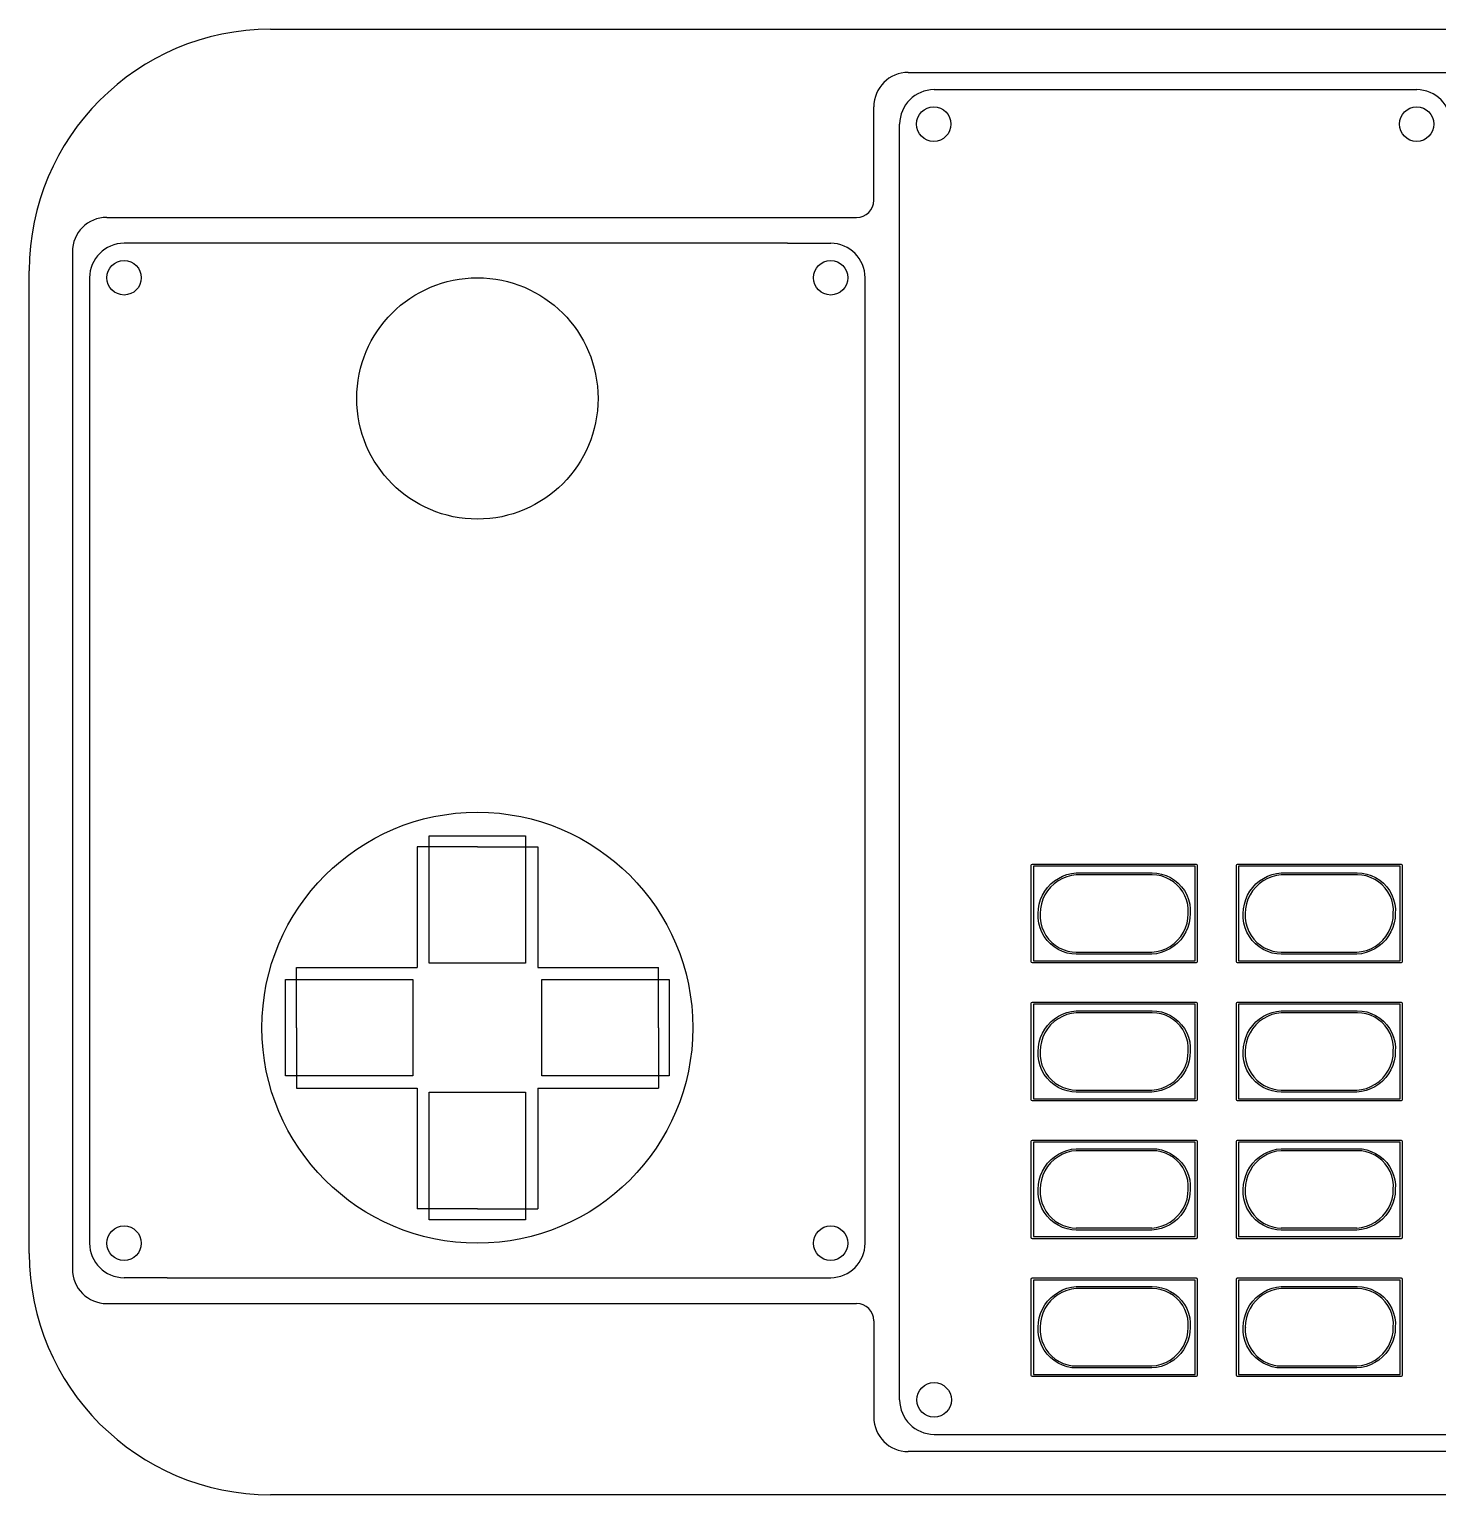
# Model space of a CAD drawing. Header units: millimetres. Extents: x 19 to 252, y 54 to 139.
# Drawn here: x 19.2 to 101, y 53.8 to 138.8 of the extents above; entities that cross this region are included whole.
import ezdxf

# ---------------------------------------------------------------- set-up
doc = ezdxf.new("R2010")
doc.units = ezdxf.units.MM
doc.header["$LTSCALE"] = 25.4
doc.layers.add('BLACK', color=7, linetype='Continuous')

msp = doc.modelspace()

# ---------------------------------------------------------------- linework, layer by layer
for p, q in [((33.243, 138.781), (238.238, 138.781)), ((70.245, 136.281), (201.245, 136.281)), ((71.745, 135.281), (99.745, 135.281)), ((68.245, 128.869), (68.245, 134.281)), ((69.745, 59.281), (69.745, 133.281)), ((23.743, 127.869), (67.245, 127.869)), ((21.743, 125.869), (21.743, 66.869)), ((27.243, 126.369), (24.743, 126.369)), ((63.243, 126.369), (27.243, 126.369)), ((63.243, 126.369), (65.743, 126.369)), ((19.243, 67.781), (19.243, 124.781)), ((22.743, 124.369), (22.743, 68.369)), ((67.743, 68.369), (67.743, 124.369)), ((42.443, 92.006), (48.044, 92.006)), ((42.443, 84.606), (42.443, 92.006)), ((48.044, 92.006), (48.044, 84.606)), ((45.243, 91.369), (41.743, 91.369)), ((41.743, 91.369), (41.743, 84.369)), ((45.243, 91.369), (48.743, 91.369)), ((48.743, 91.369), (48.743, 84.369)), ((34.743, 80.869), (34.743, 84.369)), ((34.743, 84.369), (41.743, 84.369)), ((48.044, 84.606), (42.443, 84.606)), ((48.743, 84.369), (55.743, 84.369)), ((55.743, 80.869), (55.743, 84.369)), ((34.107, 78.069), (34.107, 83.67)), ((34.107, 83.67), (41.507, 83.67)), ((41.507, 83.67), (41.507, 78.069)), ((48.98, 78.069), (48.98, 83.67)), ((48.98, 83.67), (56.38, 83.67)), ((56.38, 83.67), (56.38, 78.069)), ((34.743, 80.869), (34.743, 77.369)), ((55.743, 80.869), (55.743, 77.369)), ((41.507, 78.069), (34.107, 78.069)), ((34.743, 77.369), (41.743, 77.369)), ((41.743, 77.369), (41.743, 70.369)), ((48.743, 77.369), (55.743, 77.369)), ((48.743, 77.369), (48.743, 70.369)), ((56.38, 78.069), (48.98, 78.069)), ((42.443, 77.132), (48.044, 77.132)), ((42.443, 69.732), (42.443, 77.132)), ((48.044, 77.132), (48.044, 69.732)), ((45.243, 70.369), (41.743, 70.369)), ((48.044, 69.732), (42.443, 69.732)), ((45.243, 70.369), (48.743, 70.369)), ((27.243, 66.369), (24.743, 66.369)), ((27.243, 66.369), (63.243, 66.369)), ((63.243, 66.369), (65.743, 66.369)), ((23.743, 64.869), (67.245, 64.869)), ((68.245, 63.869), (68.245, 58.281)), ((69.745, 59.281), (69.745, 61.71)), ((71.745, 57.281), (199.745, 57.281)), ((201.245, 56.281), (70.245, 56.281)), ((238.238, 53.781), (33.243, 53.781))]:
    msp.add_line(p, q)
for centre, radius in [((71.724, 133.281), 1), ((99.745, 133.281), 1), ((24.743, 124.369), 1), ((65.743, 124.369), 1), ((45.243, 117.369), 7), ((45.243, 80.869), 12.5), ((24.743, 68.369), 1), ((65.743, 68.369), 1), ((71.745, 59.281), 1)]:
    msp.add_circle(centre, radius)
for centre, radius, start, end in [((33.243, 124.781), 14, 90, 180), ((70.245, 134.281), 2, 90, 180), ((71.745, 133.281), 2, 90, 180), ((99.745, 133.281), 2, 0, 90), ((67.245, 128.869), 1, 270, 0), ((23.743, 125.869), 2, 90, 180), ((24.743, 124.369), 2, 90, 180), ((65.743, 124.369), 2, 0, 90), ((24.743, 68.369), 2, 180, 270), ((65.743, 68.369), 2, 270, 0), ((33.243, 67.781), 14, 180, 270), ((23.743, 66.869), 2, 180, 270), ((67.245, 63.869), 1, 0, 90), ((71.745, 59.281), 2, 180, 270), ((70.245, 58.281), 2, 180, 270)]:
    msp.add_arc(centre, radius, start, end)
at = {"layer": 'BLACK', "linetype": 'Continuous'}
for p, q in [((77.384, 90.292), (77.402, 90.335)), ((77.384, 84.692), (77.384, 90.292)), ((77.402, 90.335), (77.444, 90.353)), ((77.444, 90.353), (86.945, 90.353)), ((77.504, 90.233), (77.504, 84.752)), ((86.885, 90.233), (77.504, 90.233)), ((86.885, 84.752), (86.885, 90.233)), ((86.945, 90.353), (86.988, 90.335)), ((86.988, 90.335), (87.005, 90.292)), ((87.005, 90.292), (87.005, 84.692)), ((89.284, 90.292), (89.302, 90.335)), ((89.284, 84.692), (89.284, 90.292)), ((89.302, 90.335), (89.344, 90.353)), ((89.344, 90.353), (98.845, 90.353)), ((89.404, 90.233), (89.404, 84.752)), ((98.786, 90.233), (89.404, 90.233)), ((98.786, 84.752), (98.786, 90.233)), ((98.845, 90.353), (98.888, 90.335)), ((98.888, 90.335), (98.905, 90.292)), ((98.905, 90.292), (98.905, 84.692)), ((78.518, 89.205), (78.727, 89.381)), ((78.939, 89.388), (78.711, 89.222)), ((78.727, 89.381), (78.954, 89.533)), ((79.185, 89.524), (78.939, 89.388)), ((78.954, 89.533), (79.198, 89.657)), ((79.447, 89.629), (79.185, 89.524)), ((79.198, 89.657), (79.454, 89.753)), ((79.719, 89.7), (79.447, 89.629)), ((79.454, 89.753), (79.72, 89.818)), ((79.987, 89.735), (79.719, 89.7)), ((79.72, 89.818), (79.991, 89.852)), ((79.995, 89.732), (79.987, 89.735)), ((79.991, 89.852), (79.991, 89.852)), ((79.991, 89.852), (79.993, 89.851)), ((79.993, 89.851), (79.995, 89.852)), ((79.995, 89.852), (84.395, 89.852)), ((84.395, 89.732), (79.995, 89.732)), ((84.395, 89.852), (84.673, 89.834)), ((84.404, 89.736), (84.395, 89.732)), ((84.659, 89.72), (84.404, 89.736)), ((84.918, 89.67), (84.659, 89.72)), ((84.673, 89.834), (84.947, 89.782)), ((85.17, 89.588), (84.918, 89.67)), ((84.947, 89.782), (85.212, 89.696)), ((85.409, 89.475), (85.17, 89.588)), ((85.212, 89.696), (85.465, 89.577)), ((85.632, 89.333), (85.409, 89.475)), ((85.465, 89.577), (85.7, 89.427)), ((85.835, 89.164), (85.632, 89.333)), ((85.7, 89.427), (85.915, 89.249)), ((90.418, 89.205), (90.627, 89.381)), ((90.839, 89.388), (90.611, 89.222)), ((90.627, 89.381), (90.854, 89.533)), ((91.085, 89.524), (90.839, 89.388)), ((90.854, 89.533), (91.098, 89.657)), ((91.347, 89.629), (91.085, 89.524)), ((91.098, 89.657), (91.354, 89.753)), ((91.619, 89.7), (91.347, 89.629)), ((91.354, 89.753), (91.62, 89.818)), ((91.887, 89.735), (91.619, 89.7)), ((91.62, 89.818), (91.891, 89.852)), ((91.895, 89.732), (91.887, 89.735)), ((91.891, 89.852), (91.891, 89.852)), ((91.891, 89.852), (91.893, 89.851)), ((91.893, 89.851), (91.895, 89.852)), ((91.895, 89.852), (96.295, 89.852)), ((96.295, 89.732), (91.895, 89.732)), ((96.295, 89.852), (96.573, 89.834)), ((96.304, 89.736), (96.295, 89.732)), ((96.559, 89.72), (96.304, 89.736)), ((96.818, 89.67), (96.559, 89.72)), ((96.573, 89.834), (96.847, 89.782)), ((97.07, 89.588), (96.818, 89.67)), ((96.847, 89.782), (97.113, 89.696)), ((97.309, 89.475), (97.07, 89.588)), ((97.113, 89.696), (97.365, 89.577)), ((97.532, 89.333), (97.309, 89.475)), ((97.365, 89.577), (97.6, 89.427)), ((97.735, 89.164), (97.532, 89.333)), ((97.6, 89.427), (97.815, 89.249)), ((77.925, 88.296), (78.033, 88.548)), ((78.033, 88.548), (78.169, 88.785)), ((78.177, 88.573), (78.057, 88.318)), ((78.169, 88.785), (78.331, 89.005)), ((78.327, 88.811), (78.177, 88.573)), ((78.506, 89.028), (78.327, 88.811)), ((78.331, 89.005), (78.518, 89.205)), ((78.711, 89.222), (78.506, 89.028)), ((86.016, 88.971), (85.835, 89.164)), ((85.915, 89.249), (86.105, 89.045)), ((86.171, 88.757), (86.016, 88.971)), ((86.105, 89.045), (86.269, 88.819)), ((86.297, 88.525), (86.171, 88.757)), ((86.269, 88.819), (86.402, 88.574)), ((86.394, 88.279), (86.297, 88.525)), ((86.402, 88.574), (86.504, 88.314)), ((89.825, 88.296), (89.933, 88.548)), ((89.933, 88.548), (90.069, 88.785)), ((90.077, 88.573), (89.957, 88.318)), ((90.069, 88.785), (90.231, 89.005)), ((90.227, 88.811), (90.077, 88.573)), ((90.406, 89.028), (90.227, 88.811)), ((90.231, 89.005), (90.418, 89.205)), ((90.611, 89.222), (90.406, 89.028)), ((97.916, 88.971), (97.735, 89.164)), ((97.815, 89.249), (98.005, 89.045)), ((98.071, 88.757), (97.916, 88.971)), ((98.005, 89.045), (98.169, 88.819)), ((98.197, 88.525), (98.071, 88.757)), ((98.169, 88.819), (98.302, 88.574)), ((98.294, 88.279), (98.197, 88.525)), ((98.302, 88.574), (98.404, 88.314)), ((77.785, 87.496), (77.8, 87.765)), ((77.8, 87.765), (77.847, 88.034)), ((77.847, 88.034), (77.925, 88.296)), ((77.918, 87.773), (77.9, 87.501)), ((77.97, 88.05), (77.918, 87.773)), ((78.057, 88.318), (77.97, 88.05)), ((86.459, 88.022), (86.394, 88.279)), ((86.491, 87.76), (86.459, 88.022)), ((86.49, 87.505), (86.491, 87.76)), ((86.504, 88.314), (86.573, 88.044)), ((86.573, 88.044), (86.606, 87.767)), ((86.606, 87.767), (86.605, 87.492)), ((89.685, 87.496), (89.7, 87.765)), ((89.7, 87.765), (89.747, 88.034)), ((89.747, 88.034), (89.825, 88.296)), ((89.818, 87.773), (89.8, 87.501)), ((89.87, 88.05), (89.818, 87.773)), ((89.957, 88.318), (89.87, 88.05)), ((98.359, 88.022), (98.294, 88.279)), ((98.391, 87.76), (98.359, 88.022)), ((98.39, 87.505), (98.391, 87.76)), ((98.404, 88.314), (98.473, 88.044)), ((98.473, 88.044), (98.507, 87.767)), ((98.507, 87.767), (98.505, 87.492)), ((77.784, 87.495), (77.785, 87.496)), ((77.784, 87.494), (77.784, 87.495)), ((77.784, 87.495), (77.784, 87.495)), ((77.784, 87.492), (77.784, 87.494)), ((77.786, 87.215), (77.784, 87.492)), ((77.784, 87.492), (77.784, 87.492)), ((77.823, 86.938), (77.786, 87.215)), ((77.894, 86.667), (77.823, 86.938)), ((77.9, 87.501), (77.904, 87.492)), ((77.904, 87.489), (77.9, 87.48)), ((77.9, 87.48), (77.902, 87.223)), ((77.902, 87.223), (77.937, 86.96)), ((77.904, 87.492), (77.904, 87.49)), ((77.904, 87.49), (77.904, 87.489)), ((77.937, 86.96), (78.004, 86.704)), ((78.004, 86.704), (78.103, 86.457)), ((86.33, 86.661), (86.418, 86.93)), ((86.418, 86.93), (86.472, 87.209)), ((86.541, 86.946), (86.462, 86.682)), ((86.472, 87.209), (86.489, 87.483)), ((86.485, 87.496), (86.49, 87.505)), ((86.486, 87.494), (86.485, 87.496)), ((86.485, 87.492), (86.486, 87.494)), ((86.489, 87.483), (86.485, 87.492)), ((86.589, 87.217), (86.541, 86.946)), ((86.605, 87.488), (86.589, 87.217)), ((86.605, 87.492), (86.605, 87.492)), ((86.605, 87.492), (86.605, 87.491)), ((86.605, 87.491), (86.605, 87.488)), ((86.605, 87.488), (86.605, 87.488)), ((86.605, 87.488), (86.605, 87.488)), ((89.684, 87.495), (89.685, 87.496)), ((89.684, 87.494), (89.684, 87.495)), ((89.684, 87.495), (89.684, 87.495)), ((89.684, 87.492), (89.684, 87.494)), ((89.686, 87.215), (89.684, 87.492)), ((89.684, 87.492), (89.684, 87.492)), ((89.723, 86.938), (89.686, 87.215)), ((89.794, 86.667), (89.723, 86.938)), ((89.8, 87.501), (89.804, 87.492)), ((89.804, 87.489), (89.8, 87.48)), ((89.8, 87.48), (89.802, 87.223)), ((89.802, 87.223), (89.837, 86.96)), ((89.804, 87.492), (89.804, 87.49)), ((89.804, 87.49), (89.804, 87.489)), ((89.837, 86.96), (89.904, 86.704)), ((89.904, 86.704), (90.003, 86.457)), ((98.231, 86.661), (98.319, 86.93)), ((98.319, 86.93), (98.372, 87.209)), ((98.442, 86.946), (98.363, 86.682)), ((98.372, 87.209), (98.389, 87.483)), ((98.385, 87.492), (98.386, 87.494)), ((98.389, 87.483), (98.385, 87.492)), ((98.386, 87.496), (98.39, 87.505)), ((98.386, 87.494), (98.386, 87.496)), ((98.489, 87.217), (98.442, 86.946)), ((98.505, 87.488), (98.489, 87.217)), ((98.505, 87.492), (98.505, 87.492)), ((98.505, 87.492), (98.505, 87.491)), ((98.505, 87.491), (98.505, 87.488)), ((98.505, 87.488), (98.505, 87.488)), ((98.505, 87.488), (98.505, 87.488)), ((77.999, 86.408), (77.894, 86.667)), ((78.135, 86.163), (77.999, 86.408)), ((78.103, 86.457), (78.232, 86.225)), ((78.3, 85.937), (78.135, 86.163)), ((78.232, 86.225), (78.389, 86.011)), ((78.492, 85.734), (78.3, 85.937)), ((78.389, 86.011), (78.571, 85.818)), ((85.668, 85.754), (85.875, 85.947)), ((86.051, 85.971), (85.861, 85.771)), ((85.875, 85.947), (86.057, 86.165)), ((86.215, 86.191), (86.051, 85.971)), ((86.057, 86.165), (86.209, 86.404)), ((86.209, 86.404), (86.33, 86.661)), ((86.353, 86.43), (86.215, 86.191)), ((86.462, 86.682), (86.353, 86.43)), ((89.899, 86.408), (89.794, 86.667)), ((90.035, 86.163), (89.899, 86.408)), ((90.003, 86.457), (90.132, 86.225)), ((90.2, 85.937), (90.035, 86.163)), ((90.132, 86.225), (90.289, 86.011)), ((90.392, 85.734), (90.2, 85.937)), ((90.289, 86.011), (90.471, 85.818)), ((97.568, 85.754), (97.775, 85.947)), ((97.951, 85.971), (97.762, 85.771)), ((97.775, 85.947), (97.957, 86.165)), ((98.115, 86.191), (97.951, 85.971)), ((97.957, 86.165), (98.109, 86.404)), ((98.109, 86.404), (98.231, 86.661)), ((98.253, 86.43), (98.115, 86.191)), ((98.363, 86.682), (98.253, 86.43)), ((78.709, 85.556), (78.492, 85.734)), ((78.571, 85.818), (78.777, 85.65)), ((78.945, 85.407), (78.709, 85.556)), ((78.777, 85.65), (79.001, 85.508)), ((79.199, 85.288), (78.945, 85.407)), ((79.001, 85.508), (79.241, 85.396)), ((79.465, 85.202), (79.199, 85.288)), ((79.241, 85.396), (79.494, 85.314)), ((79.74, 85.149), (79.465, 85.202)), ((79.494, 85.314), (79.755, 85.264)), ((79.99, 85.134), (79.74, 85.149)), ((79.755, 85.264), (79.989, 85.25)), ((79.989, 85.25), (79.995, 85.252)), ((79.995, 85.132), (79.99, 85.134)), ((79.995, 85.252), (84.37, 85.252)), ((84.37, 85.132), (79.995, 85.132)), ((84.37, 85.252), (84.378, 85.249)), ((84.372, 85.133), (84.37, 85.132)), ((84.373, 85.132), (84.372, 85.133)), ((84.647, 85.163), (84.373, 85.132)), ((84.373, 85.132), (84.373, 85.132)), ((84.378, 85.249), (84.649, 85.281)), ((84.915, 85.226), (84.647, 85.163)), ((84.649, 85.281), (84.924, 85.35)), ((85.174, 85.32), (84.915, 85.226)), ((84.924, 85.35), (85.188, 85.453)), ((85.42, 85.443), (85.174, 85.32)), ((85.188, 85.453), (85.437, 85.588)), ((85.65, 85.594), (85.42, 85.443)), ((85.437, 85.588), (85.668, 85.754)), ((85.861, 85.771), (85.65, 85.594)), ((90.609, 85.556), (90.392, 85.734)), ((90.471, 85.818), (90.677, 85.65)), ((90.845, 85.407), (90.609, 85.556)), ((90.677, 85.65), (90.901, 85.508)), ((91.099, 85.288), (90.845, 85.407)), ((90.901, 85.508), (91.141, 85.396)), ((91.365, 85.202), (91.099, 85.288)), ((91.141, 85.396), (91.394, 85.314)), ((91.64, 85.149), (91.365, 85.202)), ((91.394, 85.314), (91.655, 85.264)), ((91.89, 85.134), (91.64, 85.149)), ((91.655, 85.264), (91.889, 85.25)), ((91.889, 85.25), (91.895, 85.252)), ((91.895, 85.132), (91.89, 85.134)), ((91.895, 85.252), (96.27, 85.252)), ((96.27, 85.132), (91.895, 85.132)), ((96.27, 85.252), (96.278, 85.249)), ((96.272, 85.133), (96.27, 85.132)), ((96.274, 85.132), (96.272, 85.133)), ((96.547, 85.163), (96.274, 85.132)), ((96.274, 85.132), (96.274, 85.132)), ((96.278, 85.249), (96.549, 85.281)), ((96.815, 85.226), (96.547, 85.163)), ((96.549, 85.281), (96.824, 85.35)), ((97.074, 85.32), (96.815, 85.226)), ((96.824, 85.35), (97.088, 85.453)), ((97.32, 85.443), (97.074, 85.32)), ((97.088, 85.453), (97.337, 85.588)), ((97.551, 85.594), (97.32, 85.443)), ((97.337, 85.588), (97.568, 85.754)), ((97.762, 85.771), (97.551, 85.594)), ((77.402, 84.649), (77.384, 84.692)), ((77.444, 84.631), (77.402, 84.649)), ((86.945, 84.631), (77.444, 84.631)), ((77.504, 84.752), (86.885, 84.752)), ((86.988, 84.649), (86.945, 84.631)), ((87.005, 84.692), (86.988, 84.649)), ((89.302, 84.649), (89.284, 84.692)), ((89.344, 84.631), (89.302, 84.649)), ((98.845, 84.631), (89.344, 84.631)), ((89.404, 84.752), (98.786, 84.752)), ((98.888, 84.649), (98.845, 84.631)), ((98.905, 84.692), (98.888, 84.649)), ((77.384, 82.292), (77.402, 82.335)), ((77.384, 76.692), (77.384, 82.292)), ((77.402, 82.335), (77.444, 82.353)), ((77.444, 82.353), (86.945, 82.353)), ((77.504, 82.233), (77.504, 76.752)), ((86.885, 82.233), (77.504, 82.233)), ((78.954, 81.533), (79.198, 81.657)), ((79.447, 81.629), (79.185, 81.524)), ((79.198, 81.657), (79.454, 81.753)), ((79.719, 81.7), (79.447, 81.629)), ((79.454, 81.753), (79.72, 81.818)), ((79.987, 81.735), (79.719, 81.7)), ((79.72, 81.818), (79.991, 81.852)), ((79.995, 81.732), (79.987, 81.735)), ((79.991, 81.852), (79.991, 81.852)), ((79.991, 81.852), (79.993, 81.851)), ((79.993, 81.851), (79.995, 81.852)), ((79.995, 81.852), (84.395, 81.852)), ((84.395, 81.732), (79.995, 81.732)), ((84.395, 81.852), (84.673, 81.834)), ((84.404, 81.736), (84.395, 81.732)), ((84.659, 81.72), (84.404, 81.736)), ((84.918, 81.67), (84.659, 81.72)), ((84.673, 81.834), (84.947, 81.782)), ((85.17, 81.588), (84.918, 81.67)), ((84.947, 81.782), (85.212, 81.696)), ((85.212, 81.696), (85.465, 81.577)), ((86.885, 76.752), (86.885, 82.233)), ((86.945, 82.353), (86.988, 82.335)), ((86.988, 82.335), (87.005, 82.292)), ((87.005, 82.292), (87.005, 76.692)), ((89.284, 82.292), (89.302, 82.335)), ((89.284, 76.692), (89.284, 82.292)), ((89.302, 82.335), (89.344, 82.353)), ((89.344, 82.353), (98.845, 82.353)), ((89.404, 82.233), (89.404, 76.752)), ((98.786, 82.233), (89.404, 82.233)), ((90.854, 81.533), (91.098, 81.657)), ((91.347, 81.629), (91.085, 81.524)), ((91.098, 81.657), (91.354, 81.753)), ((91.619, 81.7), (91.347, 81.629)), ((91.354, 81.753), (91.62, 81.818)), ((91.887, 81.735), (91.619, 81.7)), ((91.62, 81.818), (91.891, 81.852)), ((91.895, 81.732), (91.887, 81.735)), ((91.891, 81.852), (91.891, 81.852)), ((91.891, 81.852), (91.893, 81.851)), ((91.893, 81.851), (91.895, 81.852)), ((91.895, 81.852), (96.295, 81.852)), ((96.295, 81.732), (91.895, 81.732)), ((96.295, 81.852), (96.573, 81.834)), ((96.304, 81.736), (96.295, 81.732)), ((96.559, 81.72), (96.304, 81.736)), ((96.818, 81.67), (96.559, 81.72)), ((96.573, 81.834), (96.847, 81.782)), ((97.07, 81.588), (96.818, 81.67)), ((96.847, 81.782), (97.113, 81.696)), ((97.113, 81.696), (97.365, 81.577)), ((98.786, 76.752), (98.786, 82.233)), ((98.845, 82.353), (98.888, 82.335)), ((98.888, 82.335), (98.905, 82.292)), ((98.905, 82.292), (98.905, 76.692)), ((78.033, 80.548), (78.169, 80.785)), ((78.169, 80.785), (78.331, 81.005)), ((78.327, 80.811), (78.177, 80.573)), ((78.506, 81.028), (78.327, 80.811)), ((78.331, 81.005), (78.518, 81.205)), ((78.711, 81.222), (78.506, 81.028)), ((78.518, 81.205), (78.727, 81.381)), ((78.939, 81.388), (78.711, 81.222)), ((78.727, 81.381), (78.954, 81.533)), ((79.185, 81.524), (78.939, 81.388)), ((85.409, 81.475), (85.17, 81.588)), ((85.632, 81.333), (85.409, 81.475)), ((85.465, 81.577), (85.7, 81.427)), ((85.835, 81.164), (85.632, 81.333)), ((85.7, 81.427), (85.915, 81.249)), ((86.016, 80.971), (85.835, 81.164)), ((85.915, 81.249), (86.105, 81.045)), ((86.171, 80.757), (86.016, 80.971)), ((86.105, 81.045), (86.269, 80.819)), ((86.297, 80.525), (86.171, 80.757)), ((86.269, 80.819), (86.402, 80.574)), ((89.933, 80.548), (90.069, 80.785)), ((90.069, 80.785), (90.231, 81.005)), ((90.227, 80.811), (90.077, 80.573)), ((90.406, 81.028), (90.227, 80.811)), ((90.231, 81.005), (90.418, 81.205)), ((90.611, 81.222), (90.406, 81.028)), ((90.418, 81.205), (90.627, 81.381)), ((90.839, 81.388), (90.611, 81.222)), ((90.627, 81.381), (90.854, 81.533)), ((91.085, 81.524), (90.839, 81.388)), ((97.309, 81.475), (97.07, 81.588)), ((97.532, 81.333), (97.309, 81.475)), ((97.365, 81.577), (97.6, 81.427)), ((97.735, 81.164), (97.532, 81.333)), ((97.6, 81.427), (97.815, 81.249)), ((97.916, 80.971), (97.735, 81.164)), ((97.815, 81.249), (98.005, 81.045)), ((98.071, 80.757), (97.916, 80.971)), ((98.005, 81.045), (98.169, 80.819)), ((98.197, 80.525), (98.071, 80.757)), ((98.169, 80.819), (98.302, 80.574)), ((77.8, 79.765), (77.847, 80.034)), ((77.847, 80.034), (77.925, 80.296)), ((77.97, 80.05), (77.918, 79.773)), ((77.925, 80.296), (78.033, 80.548)), ((78.057, 80.318), (77.97, 80.05)), ((78.177, 80.573), (78.057, 80.318)), ((86.394, 80.279), (86.297, 80.525)), ((86.459, 80.022), (86.394, 80.279)), ((86.402, 80.574), (86.504, 80.314)), ((86.491, 79.76), (86.459, 80.022)), ((86.504, 80.314), (86.573, 80.044)), ((86.573, 80.044), (86.606, 79.767)), ((89.7, 79.765), (89.747, 80.034)), ((89.747, 80.034), (89.825, 80.296)), ((89.87, 80.05), (89.818, 79.773)), ((89.825, 80.296), (89.933, 80.548)), ((89.957, 80.318), (89.87, 80.05)), ((90.077, 80.573), (89.957, 80.318)), ((98.294, 80.279), (98.197, 80.525)), ((98.359, 80.022), (98.294, 80.279)), ((98.302, 80.574), (98.404, 80.314)), ((98.391, 79.76), (98.359, 80.022)), ((98.404, 80.314), (98.473, 80.044)), ((98.473, 80.044), (98.507, 79.767)), ((77.784, 79.495), (77.785, 79.496)), ((77.784, 79.494), (77.784, 79.495)), ((77.784, 79.495), (77.784, 79.495)), ((77.784, 79.492), (77.784, 79.494)), ((77.786, 79.215), (77.784, 79.492)), ((77.784, 79.492), (77.784, 79.492)), ((77.785, 79.496), (77.8, 79.765)), ((77.823, 78.938), (77.786, 79.215)), ((77.918, 79.773), (77.9, 79.501)), ((77.9, 79.501), (77.904, 79.492)), ((77.904, 79.489), (77.9, 79.48)), ((77.9, 79.48), (77.902, 79.223)), ((77.902, 79.223), (77.937, 78.96)), ((77.904, 79.492), (77.904, 79.49)), ((77.904, 79.49), (77.904, 79.489)), ((86.418, 78.93), (86.472, 79.209)), ((86.472, 79.209), (86.489, 79.483)), ((86.485, 79.496), (86.49, 79.505)), ((86.486, 79.494), (86.485, 79.496)), ((86.485, 79.492), (86.486, 79.494)), ((86.489, 79.483), (86.485, 79.492)), ((86.49, 79.505), (86.491, 79.76)), ((86.589, 79.217), (86.541, 78.946)), ((86.605, 79.488), (86.589, 79.217)), ((86.606, 79.767), (86.605, 79.492)), ((86.605, 79.492), (86.605, 79.492)), ((86.605, 79.492), (86.605, 79.491)), ((86.605, 79.491), (86.605, 79.488)), ((86.605, 79.488), (86.605, 79.488)), ((86.605, 79.488), (86.605, 79.488)), ((89.684, 79.495), (89.685, 79.496)), ((89.684, 79.494), (89.684, 79.495)), ((89.684, 79.495), (89.684, 79.495)), ((89.684, 79.492), (89.684, 79.494)), ((89.686, 79.215), (89.684, 79.492)), ((89.684, 79.492), (89.684, 79.492)), ((89.685, 79.496), (89.7, 79.765)), ((89.723, 78.938), (89.686, 79.215)), ((89.818, 79.773), (89.8, 79.501)), ((89.8, 79.501), (89.804, 79.492)), ((89.804, 79.489), (89.8, 79.48)), ((89.8, 79.48), (89.802, 79.223)), ((89.802, 79.223), (89.837, 78.96)), ((89.804, 79.492), (89.804, 79.49)), ((89.804, 79.49), (89.804, 79.489)), ((98.319, 78.93), (98.372, 79.209)), ((98.372, 79.209), (98.389, 79.483)), ((98.385, 79.492), (98.386, 79.494)), ((98.389, 79.483), (98.385, 79.492)), ((98.386, 79.496), (98.39, 79.505)), ((98.386, 79.494), (98.386, 79.496)), ((98.39, 79.505), (98.391, 79.76)), ((98.489, 79.217), (98.442, 78.946)), ((98.505, 79.488), (98.489, 79.217)), ((98.507, 79.767), (98.505, 79.492)), ((98.505, 79.492), (98.505, 79.492)), ((98.505, 79.492), (98.505, 79.491)), ((98.505, 79.491), (98.505, 79.488)), ((98.505, 79.488), (98.505, 79.488)), ((98.505, 79.488), (98.505, 79.488)), ((77.894, 78.667), (77.823, 78.938)), ((77.999, 78.408), (77.894, 78.667)), ((77.937, 78.96), (78.004, 78.704)), ((78.135, 78.163), (77.999, 78.408)), ((78.004, 78.704), (78.103, 78.457)), ((78.103, 78.457), (78.232, 78.225)), ((78.232, 78.225), (78.389, 78.011)), ((86.057, 78.165), (86.209, 78.404)), ((86.209, 78.404), (86.33, 78.661)), ((86.353, 78.43), (86.215, 78.191)), ((86.33, 78.661), (86.418, 78.93)), ((86.462, 78.682), (86.353, 78.43)), ((86.541, 78.946), (86.462, 78.682)), ((89.794, 78.667), (89.723, 78.938)), ((89.899, 78.408), (89.794, 78.667)), ((89.837, 78.96), (89.904, 78.704)), ((90.035, 78.163), (89.899, 78.408)), ((89.904, 78.704), (90.003, 78.457)), ((90.003, 78.457), (90.132, 78.225)), ((90.132, 78.225), (90.289, 78.011)), ((97.957, 78.165), (98.109, 78.404)), ((98.109, 78.404), (98.231, 78.661)), ((98.253, 78.43), (98.115, 78.191)), ((98.231, 78.661), (98.319, 78.93)), ((98.363, 78.682), (98.253, 78.43)), ((98.442, 78.946), (98.363, 78.682)), ((78.3, 77.937), (78.135, 78.163)), ((78.492, 77.734), (78.3, 77.937)), ((78.389, 78.011), (78.571, 77.818)), ((78.709, 77.556), (78.492, 77.734)), ((78.571, 77.818), (78.777, 77.65)), ((78.945, 77.407), (78.709, 77.556)), ((78.777, 77.65), (79.001, 77.508)), ((79.199, 77.288), (78.945, 77.407)), ((79.001, 77.508), (79.241, 77.396)), ((79.241, 77.396), (79.494, 77.314)), ((84.649, 77.281), (84.924, 77.35)), ((84.924, 77.35), (85.188, 77.453)), ((85.42, 77.443), (85.174, 77.32)), ((85.188, 77.453), (85.437, 77.588)), ((85.65, 77.594), (85.42, 77.443)), ((85.437, 77.588), (85.668, 77.754)), ((85.861, 77.771), (85.65, 77.594)), ((85.668, 77.754), (85.875, 77.947)), ((86.051, 77.971), (85.861, 77.771)), ((85.875, 77.947), (86.057, 78.165)), ((86.215, 78.191), (86.051, 77.971)), ((90.2, 77.937), (90.035, 78.163)), ((90.392, 77.734), (90.2, 77.937)), ((90.289, 78.011), (90.471, 77.818)), ((90.609, 77.556), (90.392, 77.734)), ((90.471, 77.818), (90.677, 77.65)), ((90.845, 77.407), (90.609, 77.556)), ((90.677, 77.65), (90.901, 77.508)), ((91.099, 77.288), (90.845, 77.407)), ((90.901, 77.508), (91.141, 77.396)), ((91.141, 77.396), (91.394, 77.314)), ((96.549, 77.281), (96.824, 77.35)), ((96.824, 77.35), (97.088, 77.453)), ((97.32, 77.443), (97.074, 77.32)), ((97.088, 77.453), (97.337, 77.588)), ((97.551, 77.594), (97.32, 77.443)), ((97.337, 77.588), (97.568, 77.754)), ((97.762, 77.771), (97.551, 77.594)), ((97.568, 77.754), (97.775, 77.947)), ((97.951, 77.971), (97.762, 77.771)), ((97.775, 77.947), (97.957, 78.165)), ((98.115, 78.191), (97.951, 77.971)), ((77.402, 76.649), (77.384, 76.692)), ((77.444, 76.632), (77.402, 76.649)), ((86.945, 76.632), (77.444, 76.632)), ((77.504, 76.752), (86.885, 76.752)), ((79.465, 77.202), (79.199, 77.288)), ((79.74, 77.149), (79.465, 77.202)), ((79.494, 77.314), (79.755, 77.264)), ((79.99, 77.134), (79.74, 77.149)), ((79.755, 77.264), (79.989, 77.25)), ((79.989, 77.25), (79.995, 77.252)), ((79.995, 77.132), (79.99, 77.134)), ((79.995, 77.252), (84.37, 77.252)), ((84.37, 77.132), (79.995, 77.132)), ((84.37, 77.252), (84.378, 77.249)), ((84.372, 77.133), (84.37, 77.132)), ((84.373, 77.132), (84.372, 77.133)), ((84.647, 77.163), (84.373, 77.132)), ((84.373, 77.132), (84.373, 77.132)), ((84.378, 77.249), (84.649, 77.281)), ((84.915, 77.226), (84.647, 77.163)), ((85.174, 77.32), (84.915, 77.226)), ((86.988, 76.649), (86.945, 76.632)), ((87.005, 76.692), (86.988, 76.649)), ((89.302, 76.649), (89.284, 76.692)), ((89.344, 76.632), (89.302, 76.649)), ((98.845, 76.632), (89.344, 76.632)), ((89.404, 76.752), (98.786, 76.752)), ((91.365, 77.202), (91.099, 77.288)), ((91.64, 77.149), (91.365, 77.202)), ((91.394, 77.314), (91.655, 77.264)), ((91.89, 77.134), (91.64, 77.149)), ((91.655, 77.264), (91.889, 77.25)), ((91.889, 77.25), (91.895, 77.252)), ((91.895, 77.132), (91.89, 77.134)), ((91.895, 77.252), (96.27, 77.252)), ((96.27, 77.132), (91.895, 77.132)), ((96.27, 77.252), (96.278, 77.249)), ((96.272, 77.133), (96.27, 77.132)), ((96.274, 77.132), (96.272, 77.133)), ((96.547, 77.163), (96.274, 77.132)), ((96.274, 77.132), (96.274, 77.132)), ((96.278, 77.249), (96.549, 77.281)), ((96.815, 77.226), (96.547, 77.163)), ((97.074, 77.32), (96.815, 77.226)), ((98.888, 76.649), (98.845, 76.632)), ((98.905, 76.692), (98.888, 76.649)), ((77.384, 74.292), (77.402, 74.335)), ((77.384, 68.692), (77.384, 74.292)), ((77.402, 74.335), (77.444, 74.353)), ((77.444, 74.353), (86.945, 74.353)), ((77.504, 74.233), (77.504, 68.752)), ((86.885, 74.233), (77.504, 74.233)), ((86.885, 68.752), (86.885, 74.233)), ((86.945, 74.353), (86.988, 74.335)), ((86.988, 74.335), (87.005, 74.292)), ((87.005, 74.292), (87.005, 68.692)), ((89.284, 74.292), (89.302, 74.335)), ((89.284, 68.692), (89.284, 74.292)), ((89.302, 74.335), (89.344, 74.353)), ((89.344, 74.353), (98.845, 74.353)), ((89.404, 74.233), (89.404, 68.752)), ((98.786, 74.233), (89.404, 74.233)), ((98.786, 68.752), (98.786, 74.233)), ((98.845, 74.353), (98.888, 74.335)), ((98.888, 74.335), (98.905, 74.292)), ((98.905, 74.292), (98.905, 68.692)), ((78.331, 73.005), (78.518, 73.205)), ((78.711, 73.222), (78.506, 73.028)), ((78.518, 73.205), (78.727, 73.381)), ((78.939, 73.388), (78.711, 73.222)), ((78.727, 73.381), (78.954, 73.533)), ((79.185, 73.524), (78.939, 73.388)), ((78.954, 73.533), (79.198, 73.657)), ((79.447, 73.629), (79.185, 73.524)), ((79.198, 73.657), (79.454, 73.753)), ((79.719, 73.7), (79.447, 73.629)), ((79.454, 73.753), (79.72, 73.818)), ((79.987, 73.735), (79.719, 73.7)), ((79.72, 73.818), (79.991, 73.852)), ((79.995, 73.732), (79.987, 73.735)), ((79.991, 73.852), (79.991, 73.852)), ((79.991, 73.852), (79.993, 73.851)), ((79.993, 73.851), (79.995, 73.852)), ((79.995, 73.852), (84.395, 73.852)), ((84.395, 73.732), (79.995, 73.732)), ((84.395, 73.852), (84.673, 73.834)), ((84.404, 73.736), (84.395, 73.732)), ((84.659, 73.72), (84.404, 73.736)), ((84.918, 73.67), (84.659, 73.72)), ((84.673, 73.834), (84.947, 73.782)), ((85.17, 73.588), (84.918, 73.67)), ((84.947, 73.782), (85.212, 73.696)), ((85.409, 73.475), (85.17, 73.588)), ((85.212, 73.696), (85.465, 73.577)), ((85.632, 73.333), (85.409, 73.475)), ((85.465, 73.577), (85.7, 73.427)), ((85.835, 73.164), (85.632, 73.333)), ((85.7, 73.427), (85.915, 73.249)), ((86.016, 72.971), (85.835, 73.164)), ((85.915, 73.249), (86.105, 73.045)), ((90.231, 73.005), (90.418, 73.205)), ((90.611, 73.222), (90.406, 73.028)), ((90.418, 73.205), (90.627, 73.381)), ((90.839, 73.388), (90.611, 73.222)), ((90.627, 73.381), (90.854, 73.533)), ((91.085, 73.524), (90.839, 73.388)), ((90.854, 73.533), (91.098, 73.657)), ((91.347, 73.629), (91.085, 73.524)), ((91.098, 73.657), (91.354, 73.753)), ((91.619, 73.7), (91.347, 73.629)), ((91.354, 73.753), (91.62, 73.818)), ((91.887, 73.735), (91.619, 73.7)), ((91.62, 73.818), (91.891, 73.852)), ((91.895, 73.732), (91.887, 73.735)), ((91.891, 73.852), (91.891, 73.852)), ((91.891, 73.852), (91.893, 73.851)), ((91.893, 73.851), (91.895, 73.852)), ((91.895, 73.852), (96.295, 73.852)), ((96.295, 73.732), (91.895, 73.732)), ((96.295, 73.852), (96.573, 73.834)), ((96.304, 73.736), (96.295, 73.732)), ((96.559, 73.72), (96.304, 73.736)), ((96.818, 73.67), (96.559, 73.72)), ((96.573, 73.834), (96.847, 73.782)), ((97.07, 73.588), (96.818, 73.67)), ((96.847, 73.782), (97.113, 73.696)), ((97.309, 73.475), (97.07, 73.588)), ((97.113, 73.696), (97.365, 73.577)), ((97.532, 73.333), (97.309, 73.475)), ((97.365, 73.577), (97.6, 73.427)), ((97.735, 73.164), (97.532, 73.333)), ((97.6, 73.427), (97.815, 73.249)), ((97.916, 72.971), (97.735, 73.164)), ((97.815, 73.249), (98.005, 73.045)), ((77.847, 72.034), (77.925, 72.296)), ((77.925, 72.296), (78.033, 72.548)), ((78.057, 72.318), (77.97, 72.05)), ((78.033, 72.548), (78.169, 72.785)), ((78.177, 72.573), (78.057, 72.318)), ((78.169, 72.785), (78.331, 73.005)), ((78.327, 72.811), (78.177, 72.573)), ((78.506, 73.028), (78.327, 72.811)), ((86.171, 72.757), (86.016, 72.971)), ((86.105, 73.045), (86.269, 72.819)), ((86.297, 72.525), (86.171, 72.757)), ((86.269, 72.819), (86.402, 72.574)), ((86.394, 72.279), (86.297, 72.525)), ((86.459, 72.022), (86.394, 72.279)), ((86.402, 72.574), (86.504, 72.314)), ((86.504, 72.314), (86.573, 72.044)), ((89.747, 72.034), (89.825, 72.296)), ((89.825, 72.296), (89.933, 72.548)), ((89.957, 72.318), (89.87, 72.05)), ((89.933, 72.548), (90.069, 72.785)), ((90.077, 72.573), (89.957, 72.318)), ((90.069, 72.785), (90.231, 73.005)), ((90.227, 72.811), (90.077, 72.573)), ((90.406, 73.028), (90.227, 72.811)), ((98.071, 72.757), (97.916, 72.971)), ((98.005, 73.045), (98.169, 72.819)), ((98.197, 72.525), (98.071, 72.757)), ((98.169, 72.819), (98.302, 72.574)), ((98.294, 72.279), (98.197, 72.525)), ((98.359, 72.022), (98.294, 72.279)), ((98.302, 72.574), (98.404, 72.314)), ((98.404, 72.314), (98.473, 72.044)), ((77.784, 71.495), (77.785, 71.496)), ((77.784, 71.494), (77.784, 71.495)), ((77.784, 71.495), (77.784, 71.495)), ((77.784, 71.492), (77.784, 71.494)), ((77.786, 71.215), (77.784, 71.492)), ((77.784, 71.492), (77.784, 71.492)), ((77.785, 71.496), (77.8, 71.765)), ((77.8, 71.765), (77.847, 72.034)), ((77.918, 71.773), (77.9, 71.501)), ((77.9, 71.501), (77.904, 71.492)), ((77.904, 71.489), (77.9, 71.48)), ((77.9, 71.48), (77.902, 71.223)), ((77.904, 71.492), (77.904, 71.49)), ((77.904, 71.49), (77.904, 71.489)), ((77.97, 72.05), (77.918, 71.773)), ((86.491, 71.76), (86.459, 72.022)), ((86.472, 71.209), (86.489, 71.483)), ((86.485, 71.496), (86.49, 71.505)), ((86.486, 71.494), (86.485, 71.496)), ((86.485, 71.492), (86.486, 71.494)), ((86.489, 71.483), (86.485, 71.492)), ((86.49, 71.505), (86.491, 71.76)), ((86.573, 72.044), (86.606, 71.767)), ((86.605, 71.488), (86.589, 71.217)), ((86.606, 71.767), (86.605, 71.492)), ((86.605, 71.492), (86.605, 71.492)), ((86.605, 71.492), (86.605, 71.491)), ((86.605, 71.491), (86.605, 71.488)), ((86.605, 71.488), (86.605, 71.488)), ((86.605, 71.488), (86.605, 71.488)), ((89.684, 71.495), (89.685, 71.496)), ((89.684, 71.494), (89.684, 71.495)), ((89.684, 71.495), (89.684, 71.495)), ((89.684, 71.492), (89.684, 71.494)), ((89.686, 71.215), (89.684, 71.492)), ((89.684, 71.492), (89.684, 71.492)), ((89.685, 71.496), (89.7, 71.765)), ((89.7, 71.765), (89.747, 72.034)), ((89.818, 71.773), (89.8, 71.501)), ((89.8, 71.501), (89.804, 71.492)), ((89.804, 71.489), (89.8, 71.48)), ((89.8, 71.48), (89.802, 71.223)), ((89.804, 71.492), (89.804, 71.49)), ((89.804, 71.49), (89.804, 71.489)), ((89.87, 72.05), (89.818, 71.773)), ((98.391, 71.76), (98.359, 72.022)), ((98.372, 71.209), (98.389, 71.483)), ((98.385, 71.492), (98.386, 71.494)), ((98.389, 71.483), (98.385, 71.492)), ((98.386, 71.496), (98.39, 71.505)), ((98.386, 71.494), (98.386, 71.496)), ((98.39, 71.505), (98.391, 71.76)), ((98.473, 72.044), (98.507, 71.767)), ((98.505, 71.488), (98.489, 71.217)), ((98.507, 71.767), (98.505, 71.492)), ((98.505, 71.492), (98.505, 71.492)), ((98.505, 71.492), (98.505, 71.491)), ((98.505, 71.491), (98.505, 71.488)), ((98.505, 71.488), (98.505, 71.488)), ((98.505, 71.488), (98.505, 71.488)), ((77.823, 70.938), (77.786, 71.215)), ((77.894, 70.667), (77.823, 70.938)), ((77.999, 70.408), (77.894, 70.667)), ((77.902, 71.223), (77.937, 70.96)), ((77.937, 70.96), (78.004, 70.704)), ((78.004, 70.704), (78.103, 70.457)), ((86.209, 70.404), (86.33, 70.661)), ((86.33, 70.661), (86.418, 70.93)), ((86.462, 70.682), (86.353, 70.43)), ((86.418, 70.93), (86.472, 71.209)), ((86.541, 70.946), (86.462, 70.682)), ((86.589, 71.217), (86.541, 70.946)), ((89.723, 70.938), (89.686, 71.215)), ((89.794, 70.667), (89.723, 70.938)), ((89.899, 70.408), (89.794, 70.667)), ((89.802, 71.223), (89.837, 70.96)), ((89.837, 70.96), (89.904, 70.704)), ((89.904, 70.704), (90.003, 70.457)), ((98.109, 70.404), (98.231, 70.661)), ((98.231, 70.661), (98.319, 70.93)), ((98.363, 70.682), (98.253, 70.43)), ((98.319, 70.93), (98.372, 71.209)), ((98.442, 70.946), (98.363, 70.682)), ((98.489, 71.217), (98.442, 70.946)), ((78.135, 70.163), (77.999, 70.408)), ((78.103, 70.457), (78.232, 70.225)), ((78.3, 69.937), (78.135, 70.163)), ((78.232, 70.225), (78.389, 70.011)), ((78.492, 69.734), (78.3, 69.937)), ((78.389, 70.011), (78.571, 69.818)), ((78.709, 69.556), (78.492, 69.734)), ((78.571, 69.818), (78.777, 69.65)), ((85.437, 69.588), (85.668, 69.754)), ((85.861, 69.771), (85.65, 69.594)), ((85.668, 69.754), (85.875, 69.947)), ((86.051, 69.971), (85.861, 69.771)), ((85.875, 69.947), (86.057, 70.165)), ((86.215, 70.191), (86.051, 69.971)), ((86.057, 70.165), (86.209, 70.404)), ((86.353, 70.43), (86.215, 70.191)), ((90.035, 70.163), (89.899, 70.408)), ((90.003, 70.457), (90.132, 70.225)), ((90.2, 69.937), (90.035, 70.163)), ((90.132, 70.225), (90.289, 70.011)), ((90.392, 69.734), (90.2, 69.937)), ((90.289, 70.011), (90.471, 69.818)), ((90.609, 69.556), (90.392, 69.734)), ((90.471, 69.818), (90.677, 69.65)), ((97.337, 69.588), (97.568, 69.754)), ((97.762, 69.771), (97.551, 69.594)), ((97.568, 69.754), (97.775, 69.947)), ((97.951, 69.971), (97.762, 69.771)), ((97.775, 69.947), (97.957, 70.165)), ((98.115, 70.191), (97.951, 69.971)), ((97.957, 70.165), (98.109, 70.404)), ((98.253, 70.43), (98.115, 70.191)), ((78.945, 69.407), (78.709, 69.556)), ((78.777, 69.65), (79.001, 69.508)), ((79.199, 69.288), (78.945, 69.407)), ((79.001, 69.508), (79.241, 69.396)), ((79.465, 69.202), (79.199, 69.288)), ((79.241, 69.396), (79.494, 69.314)), ((79.74, 69.149), (79.465, 69.202)), ((79.494, 69.314), (79.755, 69.264)), ((79.99, 69.134), (79.74, 69.149)), ((79.755, 69.264), (79.989, 69.25)), ((79.989, 69.25), (79.995, 69.252)), ((79.995, 69.132), (79.99, 69.134)), ((79.995, 69.252), (84.37, 69.252)), ((84.37, 69.132), (79.995, 69.132)), ((84.37, 69.252), (84.378, 69.249)), ((84.372, 69.133), (84.37, 69.132)), ((84.373, 69.132), (84.372, 69.133)), ((84.647, 69.163), (84.373, 69.132)), ((84.373, 69.132), (84.373, 69.132)), ((84.378, 69.249), (84.649, 69.281)), ((84.915, 69.226), (84.647, 69.163)), ((84.649, 69.281), (84.924, 69.35)), ((85.174, 69.32), (84.915, 69.226)), ((84.924, 69.35), (85.188, 69.453)), ((85.42, 69.443), (85.174, 69.32)), ((85.188, 69.453), (85.437, 69.588)), ((85.65, 69.594), (85.42, 69.443)), ((90.845, 69.407), (90.609, 69.556)), ((90.677, 69.65), (90.901, 69.508)), ((91.099, 69.288), (90.845, 69.407)), ((90.901, 69.508), (91.141, 69.396)), ((91.365, 69.202), (91.099, 69.288)), ((91.141, 69.396), (91.394, 69.314)), ((91.64, 69.149), (91.365, 69.202)), ((91.394, 69.314), (91.655, 69.264)), ((91.89, 69.134), (91.64, 69.149)), ((91.655, 69.264), (91.889, 69.25)), ((91.889, 69.25), (91.895, 69.252)), ((91.895, 69.132), (91.89, 69.134)), ((91.895, 69.252), (96.27, 69.252)), ((96.27, 69.132), (91.895, 69.132)), ((96.27, 69.252), (96.278, 69.249)), ((96.272, 69.133), (96.27, 69.132)), ((96.274, 69.132), (96.272, 69.133)), ((96.547, 69.163), (96.274, 69.132)), ((96.274, 69.132), (96.274, 69.132)), ((96.278, 69.249), (96.549, 69.281)), ((96.815, 69.226), (96.547, 69.163)), ((96.549, 69.281), (96.824, 69.35)), ((97.074, 69.32), (96.815, 69.226)), ((96.824, 69.35), (97.088, 69.453)), ((97.32, 69.443), (97.074, 69.32)), ((97.088, 69.453), (97.337, 69.588)), ((97.551, 69.594), (97.32, 69.443)), ((77.402, 68.649), (77.384, 68.692)), ((77.444, 68.631), (77.402, 68.649)), ((86.945, 68.631), (77.444, 68.631)), ((77.504, 68.752), (86.885, 68.752)), ((86.988, 68.649), (86.945, 68.631)), ((87.005, 68.692), (86.988, 68.649)), ((89.302, 68.649), (89.284, 68.692)), ((89.344, 68.631), (89.302, 68.649)), ((98.845, 68.631), (89.344, 68.631)), ((89.404, 68.752), (98.786, 68.752)), ((98.888, 68.649), (98.845, 68.631)), ((98.905, 68.692), (98.888, 68.649)), ((77.384, 66.292), (77.402, 66.335)), ((77.402, 66.335), (77.444, 66.353)), ((77.444, 66.353), (86.945, 66.353)), ((86.945, 66.353), (86.988, 66.335)), ((86.988, 66.335), (87.005, 66.292)), ((89.284, 66.292), (89.302, 66.335)), ((89.302, 66.335), (89.344, 66.353)), ((89.344, 66.353), (98.845, 66.353)), ((98.845, 66.353), (98.888, 66.335)), ((98.888, 66.335), (98.905, 66.292)), ((77.384, 60.692), (77.384, 66.292)), ((77.504, 66.232), (77.504, 60.752)), ((86.885, 66.232), (77.504, 66.232)), ((78.727, 65.381), (78.954, 65.533)), ((79.185, 65.524), (78.939, 65.388)), ((78.954, 65.533), (79.198, 65.657)), ((79.447, 65.629), (79.185, 65.524)), ((79.198, 65.657), (79.454, 65.753)), ((79.719, 65.7), (79.447, 65.629)), ((79.454, 65.753), (79.72, 65.818)), ((79.987, 65.735), (79.719, 65.7)), ((79.72, 65.818), (79.991, 65.852)), ((79.995, 65.732), (79.987, 65.735)), ((79.991, 65.852), (79.991, 65.852)), ((79.991, 65.852), (79.993, 65.851)), ((79.993, 65.851), (79.995, 65.852)), ((79.995, 65.852), (84.395, 65.852)), ((84.395, 65.732), (79.995, 65.732)), ((84.395, 65.852), (84.673, 65.834)), ((84.404, 65.736), (84.395, 65.732)), ((84.659, 65.719), (84.404, 65.736)), ((84.918, 65.67), (84.659, 65.719)), ((84.673, 65.834), (84.947, 65.782)), ((85.17, 65.588), (84.918, 65.67)), ((84.947, 65.782), (85.212, 65.696)), ((85.409, 65.475), (85.17, 65.588)), ((85.212, 65.696), (85.465, 65.577)), ((85.632, 65.333), (85.409, 65.475)), ((85.465, 65.577), (85.7, 65.427)), ((86.885, 60.752), (86.885, 66.232)), ((87.005, 66.292), (87.005, 60.692)), ((89.284, 60.692), (89.284, 66.292)), ((89.404, 66.232), (89.404, 60.752)), ((98.786, 66.232), (89.404, 66.232)), ((90.627, 65.381), (90.854, 65.533)), ((91.085, 65.524), (90.839, 65.388)), ((90.854, 65.533), (91.098, 65.657)), ((91.347, 65.629), (91.085, 65.524)), ((91.098, 65.657), (91.354, 65.753)), ((91.619, 65.7), (91.347, 65.629)), ((91.354, 65.753), (91.62, 65.818)), ((91.887, 65.735), (91.619, 65.7)), ((91.62, 65.818), (91.891, 65.852)), ((91.895, 65.732), (91.887, 65.735)), ((91.891, 65.852), (91.891, 65.852)), ((91.891, 65.852), (91.893, 65.851)), ((91.893, 65.851), (91.895, 65.852)), ((91.895, 65.852), (96.295, 65.852)), ((96.295, 65.732), (91.895, 65.732)), ((96.295, 65.852), (96.573, 65.834)), ((96.304, 65.736), (96.295, 65.732)), ((96.559, 65.719), (96.304, 65.736)), ((96.818, 65.67), (96.559, 65.719)), ((96.573, 65.834), (96.847, 65.782)), ((97.07, 65.588), (96.818, 65.67)), ((96.847, 65.782), (97.113, 65.696)), ((97.309, 65.475), (97.07, 65.588)), ((97.113, 65.696), (97.365, 65.577)), ((97.532, 65.333), (97.309, 65.475)), ((97.365, 65.577), (97.6, 65.427)), ((98.786, 60.752), (98.786, 66.232)), ((98.905, 66.292), (98.905, 60.692)), ((78.033, 64.548), (78.169, 64.785)), ((78.169, 64.785), (78.331, 65.005)), ((78.327, 64.811), (78.177, 64.573)), ((78.506, 65.028), (78.327, 64.811)), ((78.331, 65.005), (78.518, 65.205)), ((78.711, 65.222), (78.506, 65.028)), ((78.518, 65.205), (78.727, 65.381)), ((78.939, 65.388), (78.711, 65.222)), ((85.835, 65.164), (85.632, 65.333)), ((85.7, 65.427), (85.915, 65.249)), ((86.016, 64.971), (85.835, 65.164)), ((85.915, 65.249), (86.105, 65.045)), ((86.171, 64.757), (86.016, 64.971)), ((86.105, 65.045), (86.269, 64.819)), ((86.297, 64.525), (86.171, 64.757)), ((86.269, 64.819), (86.402, 64.574)), ((89.933, 64.548), (90.069, 64.785)), ((90.069, 64.785), (90.231, 65.005)), ((90.227, 64.811), (90.077, 64.573)), ((90.406, 65.028), (90.227, 64.811)), ((90.231, 65.005), (90.418, 65.205)), ((90.611, 65.222), (90.406, 65.028)), ((90.418, 65.205), (90.627, 65.381)), ((90.839, 65.388), (90.611, 65.222)), ((97.735, 65.164), (97.532, 65.333)), ((97.6, 65.427), (97.815, 65.249)), ((97.916, 64.971), (97.735, 65.164)), ((97.815, 65.249), (98.005, 65.045)), ((98.071, 64.757), (97.916, 64.971)), ((98.005, 65.045), (98.169, 64.819)), ((98.197, 64.525), (98.071, 64.757)), ((98.169, 64.819), (98.302, 64.574)), ((77.785, 63.496), (77.8, 63.765)), ((77.8, 63.765), (77.847, 64.034)), ((77.847, 64.034), (77.925, 64.296)), ((77.918, 63.773), (77.9, 63.501)), ((77.97, 64.05), (77.918, 63.773)), ((77.925, 64.296), (78.033, 64.548)), ((78.057, 64.318), (77.97, 64.05)), ((78.177, 64.573), (78.057, 64.318)), ((86.394, 64.279), (86.297, 64.525)), ((86.459, 64.022), (86.394, 64.279)), ((86.402, 64.574), (86.504, 64.314)), ((86.491, 63.76), (86.459, 64.022)), ((86.49, 63.505), (86.491, 63.76)), ((86.504, 64.314), (86.573, 64.044)), ((86.573, 64.044), (86.606, 63.767)), ((86.606, 63.767), (86.605, 63.492)), ((89.685, 63.496), (89.7, 63.765)), ((89.7, 63.765), (89.747, 64.034)), ((89.747, 64.034), (89.825, 64.296)), ((89.818, 63.773), (89.8, 63.501)), ((89.87, 64.05), (89.818, 63.773)), ((89.825, 64.296), (89.933, 64.548)), ((89.957, 64.318), (89.87, 64.05)), ((90.077, 64.573), (89.957, 64.318)), ((98.294, 64.279), (98.197, 64.525)), ((98.359, 64.022), (98.294, 64.279)), ((98.302, 64.574), (98.404, 64.314)), ((98.391, 63.76), (98.359, 64.022)), ((98.39, 63.505), (98.391, 63.76)), ((98.404, 64.314), (98.473, 64.044)), ((98.473, 64.044), (98.507, 63.767)), ((98.507, 63.767), (98.505, 63.492)), ((77.784, 63.495), (77.785, 63.496)), ((77.784, 63.494), (77.784, 63.495)), ((77.784, 63.495), (77.784, 63.495)), ((77.784, 63.492), (77.784, 63.494)), ((77.786, 63.215), (77.784, 63.492)), ((77.784, 63.492), (77.784, 63.492)), ((77.823, 62.938), (77.786, 63.215)), ((77.894, 62.667), (77.823, 62.938)), ((77.9, 63.501), (77.904, 63.492)), ((77.904, 63.489), (77.9, 63.48)), ((77.9, 63.48), (77.902, 63.223)), ((77.902, 63.223), (77.937, 62.96)), ((77.904, 63.492), (77.904, 63.49)), ((77.904, 63.49), (77.904, 63.489)), ((77.937, 62.96), (78.004, 62.704)), ((86.33, 62.661), (86.418, 62.93)), ((86.418, 62.93), (86.472, 63.209)), ((86.541, 62.946), (86.462, 62.682)), ((86.472, 63.209), (86.489, 63.483)), ((86.485, 63.496), (86.49, 63.505)), ((86.486, 63.494), (86.485, 63.496)), ((86.485, 63.492), (86.486, 63.494)), ((86.489, 63.483), (86.485, 63.492)), ((86.589, 63.217), (86.541, 62.946)), ((86.605, 63.488), (86.589, 63.217)), ((86.605, 63.492), (86.605, 63.492)), ((86.605, 63.492), (86.605, 63.491)), ((86.605, 63.491), (86.605, 63.488)), ((86.605, 63.488), (86.605, 63.488)), ((86.605, 63.488), (86.605, 63.488)), ((89.684, 63.495), (89.685, 63.496)), ((89.684, 63.494), (89.684, 63.495)), ((89.684, 63.495), (89.684, 63.495)), ((89.684, 63.492), (89.684, 63.494)), ((89.686, 63.215), (89.684, 63.492)), ((89.684, 63.492), (89.684, 63.492)), ((89.723, 62.938), (89.686, 63.215)), ((89.794, 62.667), (89.723, 62.938)), ((89.8, 63.501), (89.804, 63.492)), ((89.804, 63.489), (89.8, 63.48)), ((89.8, 63.48), (89.802, 63.223)), ((89.802, 63.223), (89.837, 62.96)), ((89.804, 63.492), (89.804, 63.49)), ((89.804, 63.49), (89.804, 63.489)), ((89.837, 62.96), (89.904, 62.704)), ((98.231, 62.661), (98.319, 62.93)), ((98.319, 62.93), (98.372, 63.209)), ((98.442, 62.946), (98.363, 62.682)), ((98.372, 63.209), (98.389, 63.483)), ((98.385, 63.492), (98.386, 63.494)), ((98.389, 63.483), (98.385, 63.492)), ((98.386, 63.496), (98.39, 63.505)), ((98.386, 63.494), (98.386, 63.496)), ((98.489, 63.217), (98.442, 62.946)), ((98.505, 63.488), (98.489, 63.217)), ((98.505, 63.492), (98.505, 63.492)), ((98.505, 63.492), (98.505, 63.491)), ((98.505, 63.491), (98.505, 63.488)), ((98.505, 63.488), (98.505, 63.488)), ((98.505, 63.488), (98.505, 63.488)), ((77.999, 62.408), (77.894, 62.667)), ((78.135, 62.163), (77.999, 62.408)), ((78.004, 62.704), (78.103, 62.457)), ((78.103, 62.457), (78.232, 62.225)), ((78.3, 61.937), (78.135, 62.163)), ((78.232, 62.225), (78.389, 62.011)), ((85.875, 61.947), (86.057, 62.165)), ((86.215, 62.191), (86.051, 61.971)), ((86.057, 62.165), (86.209, 62.404)), ((86.209, 62.404), (86.33, 62.661)), ((86.353, 62.43), (86.215, 62.191)), ((86.462, 62.682), (86.353, 62.43)), ((89.899, 62.408), (89.794, 62.667)), ((90.035, 62.163), (89.899, 62.408)), ((89.904, 62.704), (90.003, 62.457)), ((90.003, 62.457), (90.132, 62.225)), ((90.2, 61.937), (90.035, 62.163)), ((90.132, 62.225), (90.289, 62.011)), ((97.775, 61.947), (97.957, 62.165)), ((98.115, 62.191), (97.951, 61.971)), ((97.957, 62.165), (98.109, 62.404)), ((98.109, 62.404), (98.231, 62.661)), ((98.253, 62.43), (98.115, 62.191)), ((98.363, 62.682), (98.253, 62.43)), ((78.492, 61.734), (78.3, 61.937)), ((78.389, 62.011), (78.571, 61.818)), ((78.709, 61.556), (78.492, 61.734)), ((78.571, 61.818), (78.777, 61.65)), ((78.945, 61.407), (78.709, 61.556)), ((78.777, 61.65), (79.001, 61.508)), ((79.199, 61.288), (78.945, 61.407)), ((79.001, 61.508), (79.241, 61.396)), ((79.465, 61.202), (79.199, 61.288)), ((79.241, 61.396), (79.494, 61.314)), ((79.74, 61.149), (79.465, 61.202)), ((79.494, 61.314), (79.755, 61.264)), ((79.755, 61.264), (79.989, 61.25)), ((79.989, 61.25), (79.995, 61.252)), ((79.995, 61.252), (84.37, 61.252)), ((84.37, 61.252), (84.378, 61.249)), ((84.378, 61.249), (84.649, 61.281)), ((84.915, 61.226), (84.647, 61.163)), ((84.649, 61.281), (84.924, 61.35)), ((85.174, 61.32), (84.915, 61.226)), ((84.924, 61.35), (85.188, 61.453)), ((85.42, 61.443), (85.174, 61.32)), ((85.188, 61.453), (85.437, 61.588)), ((85.65, 61.594), (85.42, 61.443)), ((85.437, 61.588), (85.668, 61.754)), ((85.861, 61.771), (85.65, 61.594)), ((85.668, 61.754), (85.875, 61.947)), ((86.051, 61.971), (85.861, 61.771)), ((90.392, 61.734), (90.2, 61.937)), ((90.289, 62.011), (90.471, 61.818)), ((90.609, 61.556), (90.392, 61.734)), ((90.471, 61.818), (90.677, 61.65)), ((90.845, 61.407), (90.609, 61.556)), ((90.677, 61.65), (90.901, 61.508)), ((91.099, 61.288), (90.845, 61.407)), ((90.901, 61.508), (91.141, 61.396)), ((91.365, 61.202), (91.099, 61.288)), ((91.141, 61.396), (91.394, 61.314)), ((91.64, 61.149), (91.365, 61.202)), ((91.394, 61.314), (91.655, 61.264)), ((91.655, 61.264), (91.889, 61.25)), ((91.889, 61.25), (91.895, 61.252)), ((91.895, 61.252), (96.27, 61.252)), ((96.27, 61.252), (96.278, 61.249)), ((96.278, 61.249), (96.549, 61.281)), ((96.815, 61.226), (96.547, 61.163)), ((96.549, 61.281), (96.824, 61.35)), ((97.074, 61.32), (96.815, 61.226)), ((96.824, 61.35), (97.088, 61.453)), ((97.32, 61.443), (97.074, 61.32)), ((97.088, 61.453), (97.337, 61.588)), ((97.551, 61.594), (97.32, 61.443)), ((97.337, 61.588), (97.568, 61.754)), ((97.762, 61.771), (97.551, 61.594)), ((97.568, 61.754), (97.775, 61.947)), ((97.951, 61.971), (97.762, 61.771)), ((77.402, 60.649), (77.384, 60.692)), ((77.444, 60.631), (77.402, 60.649)), ((86.945, 60.631), (77.444, 60.631)), ((77.504, 60.752), (86.885, 60.752)), ((79.99, 61.134), (79.74, 61.149)), ((79.995, 61.132), (79.99, 61.134)), ((84.37, 61.132), (79.995, 61.132)), ((84.372, 61.133), (84.37, 61.132)), ((84.373, 61.132), (84.372, 61.133)), ((84.647, 61.163), (84.373, 61.132)), ((84.373, 61.132), (84.373, 61.132)), ((86.988, 60.649), (86.945, 60.631)), ((87.005, 60.692), (86.988, 60.649)), ((89.302, 60.649), (89.284, 60.692)), ((89.344, 60.631), (89.302, 60.649)), ((98.845, 60.631), (89.344, 60.631)), ((89.404, 60.752), (98.786, 60.752)), ((91.89, 61.134), (91.64, 61.149)), ((91.895, 61.132), (91.89, 61.134)), ((96.27, 61.132), (91.895, 61.132)), ((96.272, 61.133), (96.27, 61.132)), ((96.274, 61.132), (96.272, 61.133)), ((96.547, 61.163), (96.274, 61.132)), ((96.274, 61.132), (96.274, 61.132)), ((98.888, 60.649), (98.845, 60.631)), ((98.905, 60.692), (98.888, 60.649))]:
    msp.add_line(p, q, dxfattribs=at)

doc.saveas('drawing.dxf')
